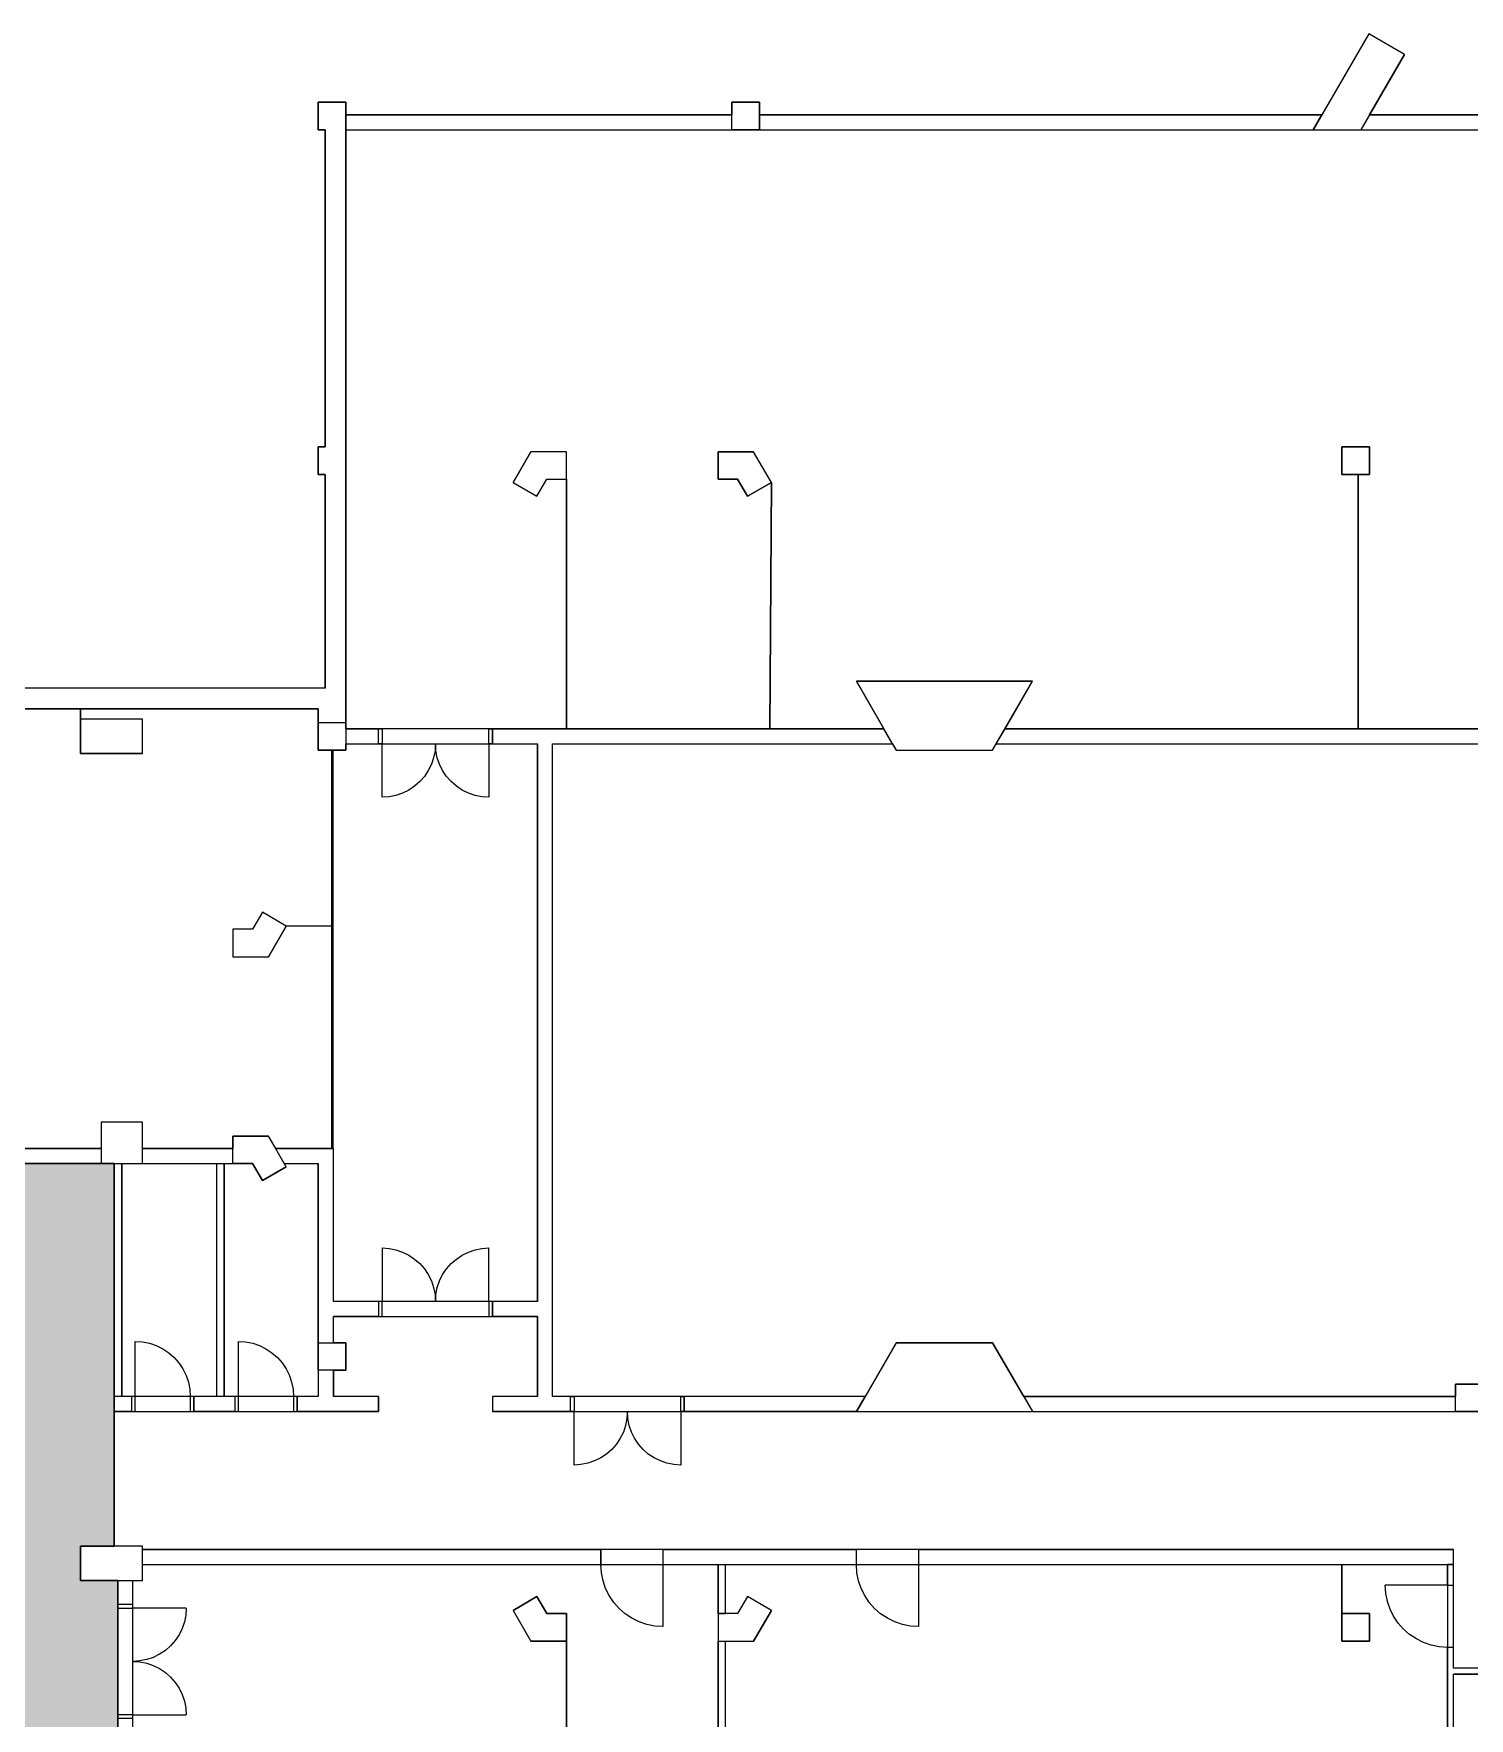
# Model space of a CAD drawing. Extents: x 301721 to 487446, y -38404 to 51035.
# Drawn here: x 411343 to 432171, y 26115 to 50561 of the extents above; entities that cross this region are included whole.
import ezdxf

# ---------------------------------------------------------------- set-up
doc = ezdxf.new("R2010")
doc.units = 0
doc.header["$MEASUREMENT"] = 0
for name, color, linetype in [('DR', 8, 'CONTINUOUS'), ('GROS$', 1, 'CONTINUOUS'), ('HL-TMP', 7, 'CONTINUOUS'), ('RM', 4, 'CONTINUOUS'), ('RM$', 5, 'CONTINUOUS'), ('WA_EXT', 7, 'CONTINUOUS')]:
    doc.layers.add(name, color=color, linetype=linetype)

msp = doc.modelspace()

# ---------------------------------------------------------------- hatches: boundary and pattern name
at = {"layer": 'HL-TMP', "linetype": 'Continuous', "true_color": 0xcc3446}
msp.add_hatch(color=242, dxfattribs=at).paths.add_polyline_path([(397291, 34410), (397291, 38665), (393703, 38665), (393703, 38415), (393703, 38165), (391871, 38165), (391871, 38415), (391871, 38665), (391471, 38665), (391471, 39065), (391571, 39065), (391571, 40765), (340771, 40765), (340771, 39065), (340871, 39065), (340871, 38665), (340471, 38665), (340471, 38415), (340471, 38165), (338640, 38165), (338640, 38415), (338640, 38665), (333371, 38665), (332971, 38665), (332971, 39065), (333071, 39065), (333071, 40765), (331021, 40765), (331021, 40615), (331921, 40615), (331921, 40115), (331021, 40115), (331021, 39115), (331921, 39115), (331921, 38615), (331021, 38615), (331021, 35790), (331021, 34665), (331921, 34665), (331921, 34065), (326921, 34065), (326921, 34445), (324246, 34445), (319971, 34445), (319971, 34065), (319371, 34065), (319371, 34445), (318942, 34445), (316871, 34445), (316871, 10615), (317696, 10615), (317696, 10395), (318596, 10395), (318596, 10615), (319421, 10615), (320321, 10615), (324287, 10615), (331021, 10615), (331921, 10615), (331921, 10565), (332971, 10565), (333371, 10565), (337671, 10565), (340471, 10565), (340871, 10565), (340871, 10165), (340691, 10165), (340691, 7565), (340871, 7565), (340871, 7165), (340691, 7165), (340691, 5885), (341971, 5885), (341971, 6065), (342771, 6065), (342771, 5616), (342882, 5623), (342991, 5645), (343096, 5680), (343196, 5729), (343289, 5791), (343372, 5864), (343445, 5948), (343507, 6040), (343556, 6140), (343592, 6245), (343614, 6354), (343621, 6473), (343621, 6765), (343471, 6765), (343471, 7565), (343621, 7565), (343621, 9457), (343614, 9576), (343592, 9685), (343556, 9790), (343507, 9890), (343445, 9982), (343372, 10066), (343289, 10139), (343196, 10201), (343096, 10250), (342999, 10283), (342771, 10313), (342771, 10565), (343056, 10528), (343192, 10481), (343321, 10418), (343441, 10338), (343549, 10243), (343644, 10135), (343724, 10015), (343788, 9886), (343834, 9750), (343862, 9609), (343871, 9465), (343871, 6465), (343862, 6322), (343834, 6180), (343788, 6044), (343724, 5915), (343644, 5795), (343549, 5687), (343441, 5592), (343321, 5512), (343192, 5449), (343056, 5403), (342915, 5375), (342771, 5365), (342771, 3065), (342771, 2665), (342771, 65), (342771, -1835), (342771, -2935), (342771, -4835), (342771, -5335), (342771, -5385), (342771, -6885), (342771, -6935), (342771, -7435), (342771, -7835), (342771, -10435), (342771, -10835), (342771, -11535), (343471, -11535), (343871, -11535), (343871, -12335), (343871, -12857), (343871, -13607), (343871, -14357), (343871, -14407), (343871, -14878), (343887, -14878), (343887, -14935), (344114, -14935), (344114, -14885), (349214, -14885), (349471, -14935), (349471, -12335), (349471, -11235), (349471, -10885), (349471, -10135), (349471, -10135), (349471, -10135), (349471, -10135), (349471, -9385), (349471, -9335), (349471, -7239), (349471, -6489), (349471, -5739), (349471, -5689), (349471, -5495), (349471, 725), (349871, 725), (350466, 725), (351216, 725), (351216, 725), (351216, 725), (351216, 725), (351966, 725), (352016, 725), (352561, 725), (352781, 725), (353376, 725), (354126, 725), (354876, 725), (354926, 725), (355471, 725), (355871, 725), (356466, 725), (357216, 725), (357407, 725), (357902, 725), (357966, 725), (358016, 725), (358561, 725), (358781, 725), (358831, 725), (358831, 615), (359631, 615), (359631, 725), (359681, 725), (361041, 725), (361091, 725), (361091, 615), (361891, 615), (361891, 725), (361941, 725), (364781, 725), (364831, 725), (365321, 725), (365371, 725), (366971, 725), (367021, 725), (367511, 725), (367561, 725), (368471, 725), (368471, 505), (369491, 505), (369491, 725), (370401, 725), (370451, 725), (370451, 615), (371251, 615), (371251, 725), (371301, 725), (372661, 725), (372711, 725), (372711, 615), (373511, 615), (373511, 725), (373561, 725), (373781, 725), (374326, 725), (374376, 725), (374376, 505), (375876, 505), (375876, 725), (375926, 725), (376471, 725), (376871, 725), (377416, 725), (377466, 725), (377466, 505), (378966, 505), (378966, 725), (379016, 725), (379561, 725), (379781, 725), (380676, 725), (380676, 615), (380726, 615), (380726, 505), (381526, 505), (381526, 615), (381576, 725), (382471, 725), (382871, 725), (382871, -5495), (382871, -7330), (382871, -7775), (382401, -7775), (380901, -7775), (379781, -7775), (379671, -7775), (379671, -7825), (379561, -7825), (379561, -8625), (379671, -8625), (379781, -8675), (379781, -8995), (379781, -9105), (379831, -9105), (379831, -9225), (380631, -9225), (380631, -9215), (380631, -9105), (380681, -8995), (382871, -8995), (382871, -11235), (382871, -12335), (382871, -14935), (382887, -14935), (383114, -14935), (383114, -14885), (388214, -14885), (388471, -14935), (388871, -14935), (388871, -15025), (390281, -15025), (390281, -16435), (390371, -16435), (390371, -16525), (392971, -16525), (392971, -16435), (393371, -16435), (393371, -16525), (395971, -16525), (395971, -16435), (396371, -16435), (396371, -16525), (398971, -16525), (398971, -16435), (399371, -16435), (399371, -16525), (401971, -16525), (401971, -16435), (402371, -16435), (402371, -16525), (404971, -16525), (404971, -16435), (405371, -16435), (405371, -16525), (407971, -16525), (407971, -16435), (408371, -16435), (408371, -16525), (410971, -16525), (410971, -16435), (411371, -16435), (411371, -16525), (413971, -16525), (413971, -16435), (414061, -16435), (414061, -15025), (415471, -15025), (415471, -14935), (415561, -14935), (415561, -12335), (415471, -12335), (415471, -11935), (415561, -4835), (415471, -4835), (415471, -4435), (415561, -4435), (415561, -1835), (415471, -1835), (415471, -1435), (415561, -1435), (415561, 4165), (415471, 4165), (415471, 4565), (415561, 4565), (415561, 10165), (415471, 10165), (415471, 10565), (415561, 10565), (415561, 16165), (415471, 16165), (415471, 16565), (415471, 16840), (415471, 18965), (412561, 18965), (412561, 22115), (412021, 22115), (412021, 22615), (412561, 22615), (412561, 23123), (412561, 28115), (412021, 28115), (412021, 28615), (412511, 28615), (412511, 30565), (412511, 34165), (412321, 34165), (405421, 34165), (400751, 34165), (400751, 28615), (401321, 28615), (401321, 28115), (400421, 28115), (400421, 28310), (396196, 28310), (396146, 28310), (396146, 28420), (395396, 28420), (394646, 28420), (394646, 28310), (394596, 28310), (390371, 28310), (390371, 28165), (389571, 28165), (389571, 28565), (390007, 28565), (390007, 31837), (391471, 31837), (391471, 32182), (391616, 32182), (391616, 34165), (391471, 34165), (391471, 34565), (391871, 34565), (391871, 34275), (394932, 34275), (395121, 34275), (395121, 34565), (395721, 34565), (395721, 34275), (397291, 34275), (397291, 34431)], flags=16)

# ---------------------------------------------------------------- linework, layer by layer
at = {"layer": 'DR'}
for p, q in [((416397, 39480), (416397, 40255)), ((417165, 40154), (417145, 40055)), ((417172, 40255), (417165, 40154)), ((417178, 40154), (417172, 40255)), ((417198, 40055), (417178, 40154)), ((417947, 40255), (417947, 39480)), ((417068, 39868), (417011, 39783)), ((417113, 39959), (417068, 39868)), ((417145, 40055), (417113, 39959)), ((417231, 39959), (417198, 40055)), ((417275, 39868), (417231, 39959)), ((417332, 39783), (417275, 39868)), ((416868, 39640), (416784, 39584)), ((416945, 39707), (416868, 39640)), ((417011, 39783), (416945, 39707)), ((417399, 39707), (417332, 39783)), ((417475, 39640), (417399, 39707)), ((417559, 39584), (417475, 39640)), ((416498, 39487), (416397, 39480)), ((416597, 39507), (416498, 39487)), ((416693, 39539), (416597, 39507)), ((416784, 39584), (416693, 39539)), ((417650, 39539), (417559, 39584)), ((417746, 39507), (417650, 39539)), ((417845, 39487), (417746, 39507)), ((417947, 39480), (417845, 39487)), ((416397, 32940), (416397, 32165)), ((416397, 32940), (416498, 32933)), ((416498, 32933), (416597, 32914)), ((416597, 32914), (416693, 32881)), ((416693, 32881), (416784, 32836)), ((416784, 32836), (416868, 32780)), ((416868, 32780), (416945, 32713)), ((417399, 32713), (417475, 32780)), ((417475, 32780), (417559, 32836)), ((417559, 32836), (417650, 32881)), ((417650, 32881), (417746, 32914)), ((417746, 32914), (417845, 32933)), ((417845, 32933), (417947, 32940)), ((417947, 32165), (417947, 32940)), ((416945, 32713), (417011, 32637)), ((417011, 32637), (417068, 32553)), ((417068, 32553), (417113, 32462)), ((417231, 32462), (417275, 32553)), ((417275, 32553), (417332, 32637)), ((417332, 32637), (417399, 32713)), ((417113, 32462), (417145, 32366)), ((417145, 32366), (417165, 32266)), ((417178, 32266), (417198, 32366)), ((417198, 32366), (417231, 32462)), ((417165, 32266), (417172, 32165)), ((417172, 32165), (417178, 32266)), ((412814, 30785), (412814, 31585)), ((412814, 31585), (412919, 31578)), ((412919, 31578), (413021, 31558)), ((413021, 31558), (413120, 31524)), ((414313, 30785), (414313, 31585)), ((414313, 31585), (414417, 31578)), ((414417, 31578), (414520, 31558)), ((414520, 31558), (414619, 31524)), ((413120, 31524), (413214, 31478)), ((413214, 31478), (413301, 31420)), ((413301, 31420), (413380, 31351)), ((413380, 31351), (413449, 31272)), ((414619, 31524), (414713, 31478)), ((414713, 31478), (414800, 31420)), ((414800, 31420), (414878, 31351)), ((414878, 31351), (414947, 31272)), ((413449, 31272), (413507, 31185)), ((413507, 31185), (413553, 31091)), ((413553, 31091), (413587, 30992)), ((414947, 31272), (415005, 31185)), ((415005, 31185), (415052, 31091)), ((415052, 31091), (415085, 30992)), ((413587, 30992), (413607, 30890)), ((413607, 30890), (413614, 30785)), ((415085, 30992), (415106, 30890)), ((415106, 30890), (415113, 30785)), ((419182, 29790), (419182, 30565)), ((419957, 30565), (419950, 30464)), ((419964, 30464), (419957, 30565)), ((420732, 30565), (420732, 29790)), ((419931, 30365), (419898, 30269)), ((419950, 30464), (419931, 30365)), ((419983, 30365), (419964, 30464)), ((420016, 30269), (419983, 30365)), ((419797, 30093), (419730, 30017)), ((419853, 30178), (419797, 30093)), ((419898, 30269), (419853, 30178)), ((420061, 30178), (420016, 30269)), ((420117, 30093), (420061, 30178)), ((420184, 30017), (420117, 30093)), ((419479, 29849), (419383, 29817)), ((419569, 29894), (419479, 29849)), ((419654, 29950), (419569, 29894)), ((419730, 30017), (419654, 29950)), ((420260, 29950), (420184, 30017)), ((420344, 29894), (420260, 29950)), ((420435, 29849), (420344, 29894)), ((420531, 29817), (420435, 29849)), ((419283, 29797), (419182, 29790)), ((419383, 29817), (419283, 29797)), ((420631, 29797), (420531, 29817)), ((420732, 29790), (420631, 29797)), ((419580, 28228), (419572, 28345)), ((419603, 28112), (419580, 28228)), ((420472, 28345), (420472, 27445)), ((423287, 28228), (423279, 28345)), ((423310, 28112), (423287, 28228)), ((424179, 28345), (424179, 27445)), ((419641, 28001), (419603, 28112)), ((419693, 27895), (419641, 28001)), ((419758, 27797), (419693, 27895)), ((423348, 28001), (423310, 28112)), ((423400, 27895), (423348, 28001)), ((423465, 27797), (423400, 27895)), ((431853, 28045), (430953, 28045)), ((430960, 27928), (430953, 28045)), ((430983, 27812), (430960, 27928)), ((413556, 27715), (412781, 27715)), ((413556, 27715), (413550, 27614)), ((419836, 27709), (419758, 27797)), ((419924, 27631), (419836, 27709)), ((420022, 27566), (419924, 27631)), ((423543, 27709), (423465, 27797)), ((423631, 27631), (423543, 27709)), ((423729, 27566), (423631, 27631)), ((431021, 27701), (430983, 27812)), ((431073, 27595), (431021, 27701)), ((413497, 27419), (413453, 27328)), ((413530, 27515), (413497, 27419)), ((413550, 27614), (413530, 27515)), ((420128, 27514), (420022, 27566)), ((420239, 27476), (420128, 27514)), ((420355, 27453), (420239, 27476)), ((420472, 27445), (420355, 27453)), ((423835, 27514), (423729, 27566)), ((423946, 27476), (423835, 27514)), ((424062, 27453), (423946, 27476)), ((424179, 27445), (424062, 27453)), ((431139, 27497), (431073, 27595)), ((431216, 27409), (431139, 27497)), ((431305, 27331), (431216, 27409)), ((413329, 27167), (413253, 27100)), ((413396, 27243), (413329, 27167)), ((413453, 27328), (413396, 27243)), ((431403, 27266), (431305, 27331)), ((431508, 27214), (431403, 27266)), ((431620, 27176), (431508, 27214)), ((431735, 27153), (431620, 27176)), ((431853, 27145), (431735, 27153)), ((412883, 26947), (412781, 26940)), ((412781, 26940), (412883, 26933)), ((412982, 26967), (412883, 26947)), ((412883, 26933), (412982, 26914)), ((413078, 26999), (412982, 26967)), ((412982, 26914), (413078, 26881)), ((413169, 27044), (413078, 26999)), ((413253, 27100), (413169, 27044)), ((413078, 26881), (413169, 26836)), ((413169, 26836), (413253, 26780)), ((413253, 26780), (413329, 26713)), ((413329, 26713), (413396, 26637)), ((413396, 26637), (413453, 26553)), ((413453, 26553), (413497, 26462)), ((413497, 26462), (413530, 26366)), ((412781, 26165), (413556, 26165)), ((413530, 26366), (413550, 26266)), ((413550, 26266), (413556, 26165))]:
    msp.add_line(p, q, dxfattribs=at)
for points in [[(416397, 40255), (416347, 40255), (416347, 40475), (416397, 40475), (416397, 40255)], [(417997, 40255), (417947, 40255), (417947, 40475), (417997, 40475), (417997, 40255)], [(416397, 32165), (416347, 32165), (416347, 31945), (416397, 31945), (416397, 32165)], [(417997, 32165), (417947, 32165), (417947, 31945), (417997, 31945), (417997, 32165)], [(412764, 30565), (412814, 30565), (412814, 30785), (412764, 30785), (412764, 30565)], [(413614, 30565), (413664, 30565), (413664, 30785), (413614, 30785), (413614, 30565)], [(414263, 30565), (414313, 30565), (414313, 30785), (414263, 30785), (414263, 30565)], [(415113, 30565), (415163, 30565), (415163, 30785), (415113, 30785), (415113, 30565)], [(419182, 30565), (419132, 30565), (419132, 30785), (419182, 30785), (419182, 30565)], [(420782, 30565), (420732, 30565), (420732, 30785), (420782, 30785), (420782, 30565)], [(412781, 27715), (412781, 27765), (412561, 27765), (412561, 27715), (412781, 27715)], [(412781, 26115), (412781, 26165), (412561, 26165), (412561, 26115), (412781, 26115)]]:
    msp.add_lwpolyline(points, dxfattribs=at)
at = {"layer": 'GROS$', "linetype": 'Continuous', "flags": 128}
for points in [[(439971, 49385), (430725, 49385), (431231, 50261), (430712, 50561), (430033, 49385), (421871, 49385), (421871, 49565), (421471, 49565), (421471, 49385), (415871, 49385), (415871, 49565), (415471, 49565), (415471, 49165), (415571, 49165), (415571, 44565), (415471, 44565), (415471, 44165), (415521, 44165), (415571, 44165), (415571, 41065), (399371, 41065)], [(400751, 34165), (412511, 34165), (412511, 30565), (413664, 30565), (413664, 30785), (412621, 30785), (412621, 34165), (413994, 34165), (413994, 30785), (413664, 30785), (413664, 30565), (415163, 30565), (415163, 30785), (414104, 30785), (414104, 34165), (414519, 34165), (414663, 33919), (415008, 34120), (414982, 34165), (415471, 34165), (415471, 30785), (415163, 30785), (415163, 30565), (416347, 30565), (416347, 30785), (415691, 30785), (415691, 31165), (415871, 31165), (415871, 31565), (415691, 31565), (415691, 31945), (417997, 31945), (417997, 32165), (415691, 32165), (415691, 34385), (415681, 34385), (415681, 40165), (415871, 40165), (415871, 40255), (417997, 40255), (417997, 40475), (415871, 40475), (415871, 49165), (440151, 49165)], [(440151, 40475), (430560, 40475), (430560, 44165), (430721, 44165), (430721, 44565), (430321, 44565), (430321, 44165), (430560, 44165), (430560, 40475), (425435, 40475), (425833, 41165), (423279, 41165), (423678, 40475), (422025, 40475), (422046, 44050), (421786, 44495), (421271, 44495), (421271, 44095), (421556, 44095), (421700, 43849), (422046, 44050), (422025, 40475), (419071, 40475), (419071, 44095), (419071, 44495), (418556, 44495), (418297, 44050), (418643, 43849), (418786, 44095), (419071, 44095), (419071, 40475), (417997, 40475), (417997, 40255), (418652, 40255), (418652, 32165), (417997, 32165), (417997, 31945), (418652, 31945), (418652, 30785), (417997, 30785), (417997, 30565), (420782, 30565), (420782, 30785), (418872, 30785), (418872, 40255), (423805, 40255), (423857, 40165), (425256, 40165), (425308, 40255), (440151, 40255)], [(400421, 40765), (412021, 40765), (412021, 40115), (412921, 40115), (412921, 40615), (412021, 40615), (412021, 40765), (415471, 40765), (415471, 40165), (415661, 40165), (415661, 37616), (415008, 37610), (414663, 37811), (414519, 37565), (414234, 37565), (414234, 37165), (414749, 37165), (415008, 37610), (415661, 37616), (415661, 34385), (414854, 34385), (414749, 34565), (414234, 34565), (414234, 34385), (412921, 34385), (412921, 34765), (412321, 34765), (412321, 34385), (405421, 34385)], [(432371, 30965), (431971, 30965), (431971, 30785), (425706, 30785), (425256, 31565), (423857, 31565), (423406, 30785), (420782, 30785), (420782, 30565), (437321, 30565)], [(412781, 25765), (412781, 28115), (412921, 28115), (412921, 28345), (419572, 28345), (419572, 28565), (412921, 28565), (412921, 28615), (412021, 28615), (412021, 28115), (412561, 28115), (412561, 23630)], [(421381, 22420), (421381, 27235), (421786, 27235), (422046, 27680), (421700, 27881), (421556, 27635), (421381, 27635), (421381, 28345), (430321, 28345), (430321, 27235), (430721, 27235), (430721, 27635), (430321, 27635), (430321, 28345), (431853, 28345), (431943, 28345), (431943, 28565), (419572, 28565), (419572, 28345), (421271, 28345), (421271, 25765)], [(431943, 20175), (431943, 26755), (432717, 26755), (432717, 26845), (431943, 26845), (431943, 28345), (431853, 28345), (431853, 22420)], [(419071, 25765), (419071, 27635), (418786, 27635), (418643, 27881), (418297, 27680), (418556, 27235), (419071, 27235), (419071, 25765)]]:
    msp.add_lwpolyline(points, dxfattribs=at)
at = {"layer": 'RM', "linetype": 'Continuous', "flags": 128}
msp.add_lwpolyline([(412511, 30565), (412511, 28615)], dxfattribs=at)
at = {"layer": 'RM$', "linetype": 'Continuous', "flags": 128}
msp.add_lwpolyline([(412561, 23123), (412561, 28115), (412021, 28115), (412021, 28615), (412511, 28615), (412511, 30565), (412511, 34165), (412321, 34165), (405421, 34165)], dxfattribs=at)
at = {"layer": 'WA_EXT'}
for p, q in [((430712, 50561), (429906, 49165)), ((431231, 50261), (430712, 50561)), ((431231, 50261), (430598, 49165)), ((415471, 49165), (415471, 49565)), ((415471, 49565), (415871, 49565)), ((415871, 49565), (415871, 40565)), ((415871, 49385), (421471, 49385)), ((415871, 49165), (415871, 49385)), ((421471, 49165), (421471, 49385)), ((421871, 49385), (430033, 49385)), ((421871, 49165), (421871, 49385)), ((429906, 49165), (430033, 49385)), ((430725, 49385), (430598, 49165)), ((430725, 49385), (439971, 49385)), ((415571, 49165), (415471, 49165)), ((415571, 44565), (415571, 49165)), ((415871, 49165), (421471, 49165)), ((421871, 49165), (429906, 49165)), ((429906, 49165), (430598, 49165)), ((430598, 49165), (439971, 49165)), ((415471, 44165), (415471, 44565)), ((415471, 44565), (415571, 44565)), ((418297, 44050), (418556, 44495)), ((419071, 44495), (418556, 44495)), ((419071, 44095), (419071, 44495)), ((421271, 44495), (421786, 44495)), ((421271, 44095), (421271, 44495)), ((422046, 44050), (421786, 44495)), ((415571, 44165), (415471, 44165)), ((415571, 41065), (415571, 44165)), ((418297, 44050), (418643, 43849)), ((418643, 43849), (418786, 44095)), ((418786, 44095), (419071, 44095)), ((421556, 44095), (421271, 44095)), ((421700, 43849), (421556, 44095)), ((422046, 44050), (421700, 43849)), ((423279, 41165), (425833, 41165)), ((423857, 40165), (423279, 41165)), ((425256, 40165), (425833, 41165)), ((415571, 41065), (399371, 41065)), ((415471, 40765), (401321, 40765)), ((412021, 40115), (412021, 40615)), ((412921, 40615), (412021, 40615)), ((412921, 40115), (412921, 40615)), ((415471, 40565), (415471, 40765)), ((415871, 40475), (416347, 40475)), ((416347, 40255), (416347, 40475)), ((417997, 40255), (417997, 40475)), ((417997, 40475), (423678, 40475)), ((423805, 40255), (423678, 40475)), ((425308, 40255), (425435, 40475)), ((425435, 40475), (440151, 40475)), ((412921, 40115), (412021, 40115)), ((415661, 40165), (415661, 34385)), ((415681, 40165), (415661, 40165)), ((415681, 40165), (415681, 34385)), ((415871, 40255), (416347, 40255)), ((417997, 40255), (418652, 40255)), ((418652, 32165), (418652, 40255)), ((418872, 30785), (418872, 40255)), ((418872, 40255), (423805, 40255)), ((423857, 40165), (425256, 40165)), ((425308, 40255), (440151, 40255)), ((414663, 37811), (414519, 37565)), ((415008, 37610), (414663, 37811)), ((414519, 37565), (414234, 37565)), ((414234, 37565), (414234, 37165)), ((415008, 37610), (414749, 37165)), ((414234, 37165), (414749, 37165)), ((414234, 34565), (414749, 34565)), ((414234, 34165), (414234, 34565)), ((414234, 34565), (414749, 34565)), ((414234, 34165), (414234, 34565)), ((415008, 34120), (414749, 34565)), ((415008, 34120), (414749, 34565)), ((405421, 34385), (412321, 34385)), ((412921, 34385), (414234, 34385)), ((414854, 34385), (415691, 34385)), ((415691, 32165), (415691, 34385)), ((405421, 34165), (412321, 34165)), ((412511, 34165), (412511, 30565)), ((412621, 34165), (412621, 30785)), ((412921, 34165), (414234, 34165)), ((413994, 34165), (413994, 30785)), ((414104, 34165), (414104, 30785)), ((414519, 34165), (414234, 34165)), ((414519, 34165), (414234, 34165)), ((414663, 33919), (414519, 34165)), ((414663, 33919), (414519, 34165)), ((415008, 34120), (414663, 33919)), ((415008, 34120), (414663, 33919)), ((414982, 34165), (415471, 34165)), ((415471, 31565), (415471, 34165)), ((416347, 32165), (415691, 32165)), ((416347, 32165), (416347, 31945)), ((418652, 32165), (417997, 32165)), ((417997, 32165), (417997, 31945)), ((415691, 31565), (415691, 31945)), ((416347, 31945), (415691, 31945)), ((418652, 31945), (417997, 31945)), ((418652, 30785), (418652, 31945)), ((423857, 31565), (423279, 30565)), ((423857, 31565), (425256, 31565)), ((425256, 31565), (425833, 30565)), ((415471, 31165), (415471, 30785)), ((415691, 31165), (415691, 30785)), ((412764, 30785), (412511, 30785)), ((412764, 30565), (412511, 30565)), ((412764, 30785), (412764, 30565)), ((413664, 30785), (413664, 30565)), ((414263, 30785), (413664, 30785)), ((414263, 30565), (413664, 30565)), ((414263, 30785), (414263, 30565)), ((415471, 30785), (415163, 30785)), ((415163, 30785), (415163, 30565)), ((416347, 30565), (415163, 30565)), ((416347, 30785), (415691, 30785)), ((416347, 30785), (416347, 30565)), ((418652, 30785), (417997, 30785)), ((417997, 30785), (417997, 30565)), ((419132, 30565), (417997, 30565)), ((419132, 30785), (418872, 30785)), ((419132, 30565), (419132, 30785)), ((423406, 30785), (420782, 30785)), ((420782, 30565), (420782, 30785)), ((423279, 30565), (420782, 30565)), ((423279, 30565), (423406, 30785)), ((423279, 30565), (425833, 30565)), ((425706, 30785), (431971, 30785)), ((425706, 30785), (425833, 30565)), ((425833, 30565), (431971, 30565)), ((412921, 28565), (419572, 28565)), ((419572, 28345), (419572, 28565)), ((420472, 28565), (420472, 28345)), ((420472, 28565), (423279, 28565)), ((423279, 28345), (423279, 28565)), ((424179, 28565), (424179, 28345)), ((424179, 28565), (431943, 28565)), ((431943, 28345), (431943, 28565)), ((412561, 27765), (412561, 28115)), ((412781, 27765), (412781, 28115)), ((412921, 28345), (419572, 28345)), ((420472, 28345), (423279, 28345)), ((421271, 27635), (421271, 28345)), ((421271, 28345), (421381, 28345)), ((421381, 27635), (421381, 28345)), ((424179, 28345), (431943, 28345)), ((431853, 28345), (431943, 28345)), ((431853, 28045), (431853, 28345)), ((431943, 28045), (431943, 28345)), ((418297, 27680), (418643, 27881)), ((418643, 27881), (418786, 27635)), ((421700, 27881), (421556, 27635)), ((422046, 27680), (421700, 27881)), ((431853, 28045), (431943, 28045)), ((412781, 27765), (412561, 27765)), ((418297, 27680), (418556, 27235)), ((418786, 27635), (419071, 27635)), ((419071, 27635), (419071, 27235)), ((421556, 27635), (421271, 27635)), ((421271, 27635), (421271, 27235)), ((421271, 27635), (421381, 27635)), ((422046, 27680), (421786, 27235)), ((419071, 27235), (418556, 27235)), ((421271, 27235), (421786, 27235)), ((421271, 27235), (421381, 27235)), ((421271, 25765), (421271, 27235)), ((421381, 22420), (421381, 27235)), ((431943, 27145), (431853, 27145)), ((431853, 20175), (431853, 27145)), ((431943, 26845), (431943, 27145)), ((432717, 26845), (431943, 26845)), ((431943, 20175), (431943, 26755)), ((432717, 26755), (431943, 26755))]:
    msp.add_line(p, q, dxfattribs=at)
for points in [[(421871, 49165), (421471, 49165), (421471, 49565), (421871, 49565), (421871, 49165)], [(430721, 44165), (430321, 44165), (430321, 44565), (430721, 44565), (430721, 44165)], [(415871, 40165), (415471, 40165), (415471, 40565), (415871, 40565), (415871, 40165)], [(412321, 34165), (412921, 34165), (412921, 34765), (412321, 34765), (412321, 34165)], [(415871, 31165), (415471, 31165), (415471, 31565), (415871, 31565), (415871, 31165)], [(432371, 30565), (431971, 30565), (431971, 30965), (432371, 30965), (432371, 30565)], [(412921, 28115), (412921, 28615), (412021, 28615), (412021, 28115), (412921, 28115)], [(430721, 27235), (430321, 27235), (430321, 27635), (430721, 27635), (430721, 27235)]]:
    msp.add_lwpolyline(points, dxfattribs=at)

doc.saveas('drawing.dxf')
